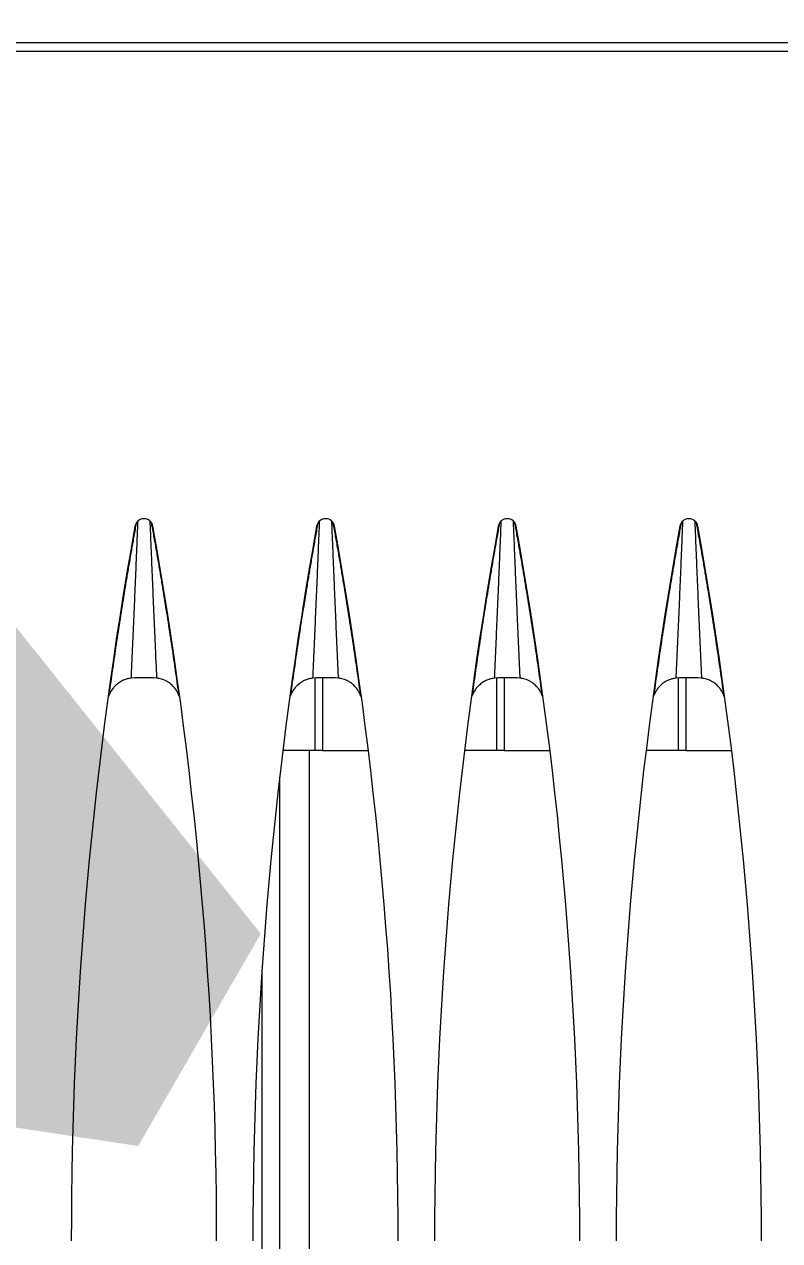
# Model space of a CAD drawing. Header units: metres. Extents: x -101133.8 to -101066.7, y -24899.3 to -24824.7.
# Drawn here: x -101108.4749 to -101108.4333, y -24833.4505 to -24833.3835 of the extents above; entities that cross this region are included whole.
import ezdxf

# ---------------------------------------------------------------- set-up
doc = ezdxf.new("R2010")
doc.units = ezdxf.units.M
doc.header["$LTSCALE"] = 0.2
doc.header["$PDSIZE"] = -5
for name, color, linetype in [('CMT-COTATION DIVERS', 1, 'Continuous'), ('CMT-CVC-MATERIEL', 30, 'Continuous'), ('CMT-PLB-EV-SOUS DALLAGE', 1, 'Continuous')]:
    doc.layers.add(name, color=color, linetype=linetype)
doc.styles.add('Arial', font='arial.ttf')
doc.styles.get("Standard").update_dxf_attribs({"font": 'arial.ttf'})
doc.dimstyles.get("Standard").update_dxf_attribs({"dimtxt": 0.18, "dimasz": 0.18, "dimexe": 0.18, "dimexo": 0.0625, "dimgap": 0.09, "dimtad": 0, "dimtih": 1, "dimtoh": 1, "dimdec": 4, "dimzin": 0, "dimdsep": 46, "dimtxsty": 'Standard', "dimcen": 0.09, "dimadec": 0, "dimazin": 0, "dimtfac": 1, "dimtdec": 4, "dimtofl": 0, "dimtmove": 0, "dimatfit": 3, "dimfxl": 1, "dimtolj": 1, "dimtzin": 0, "dimarcsym": 0})

# ---------------------------------------------------------------- blocks, each defined once
blk = doc.blocks.new('Cassette 600x600')
at = {"linetype": 'Continuous', "lineweight": 13}
for p, q in [((-20483.73, 72.805), (-20483.73, 443.205)), ((-20483.23, 443.205), (-20483.23, 72.805)), ((-20444.73, 122.832), (-20444.73, 125.361)), ((-20449.23, 124.73), (-20449.23, 124.764)), ((-20455.73, 123.702), (-20455.73, 123.736)), ((-20448.72, 123.7), (-20448.73, 123.527)), ((-20448.73, 122.832), (-20444.73, 122.832)), ((-20444.73, 122.832), (-20444.73, 122.421)), ((-20455.73, 122.274), (-20455.73, 122.308)), ((-20448.73, 122.483), (-20448.72, 122.31)), ((-20448.726, 122.421), (-20444.73, 122.421)), ((-20444.73, 122.421), (-20444.73, 120.649)), ((-20449.23, 121.246), (-20449.23, 121.28)), ((-20444.73, 112.832), (-20444.73, 115.361)), ((-20449.23, 114.73), (-20449.23, 114.764)), ((-20455.73, 113.702), (-20455.73, 113.736)), ((-20448.72, 113.7), (-20448.73, 113.527)), ((-20448.73, 112.832), (-20444.73, 112.832)), ((-20444.73, 112.832), (-20444.73, 112.421)), ((-20455.73, 112.274), (-20455.73, 112.308)), ((-20448.73, 112.483), (-20448.72, 112.31)), ((-20448.726, 112.421), (-20444.73, 112.421)), ((-20444.73, 112.421), (-20444.73, 110.649)), ((-20449.23, 111.246), (-20449.23, 111.28)), ((-20444.73, 102.832), (-20444.73, 105.361)), ((-20449.23, 104.73), (-20449.23, 104.764)), ((-20455.73, 103.702), (-20455.73, 103.736)), ((-20448.72, 103.7), (-20448.73, 103.527)), ((-20448.73, 102.832), (-20444.73, 102.832)), ((-20444.73, 102.832), (-20444.73, 102.421)), ((-20455.73, 102.274), (-20455.73, 102.308)), ((-20448.73, 102.483), (-20448.72, 102.31)), ((-20448.726, 102.421), (-20444.73, 102.421)), ((-20444.73, 102.421), (-20444.73, 100.649)), ((-20444.73, 102.102), (-20340.23, 102.102)), ((-20449.23, 101.246), (-20449.23, 101.28)), ((-20443.282, 100.477), (-20340.23, 100.477)), ((-20432.638, 99.505), (-20340.23, 99.505)), ((-20455.73, 93.702), (-20455.73, 93.736)), ((-20448.72, 93.7), (-20448.73, 93.527)), ((-20448.73, 92.483), (-20448.72, 92.31)), ((-20455.73, 92.274), (-20455.73, 92.308))]:
    blk.add_line(p, q, dxfattribs=at)
for centre, radius, start, end in [((-20417.73, -95.495), 222.5, 90, 100.18749), ((-20456.995, 123.005), 0.5, 100.18749, 259.81251), ((-20417.73, 341.505), 222.5, 259.81251, 270), ((-20417.73, -105.495), 222.5, 90, 100.18749), ((-20456.995, 113.005), 0.5, 100.18749, 259.81251), ((-20417.73, 331.505), 222.5, 259.81251, 270), ((-20417.73, -115.495), 222.5, 90, 100.18749), ((-20456.995, 103.005), 0.5, 100.18749, 259.81251), ((-20417.73, 321.505), 222.5, 259.81251, 270), ((-20417.73, -125.495), 222.5, 90, 100.18749), ((-20456.995, 93.005), 0.5, 100.18749, 259.81251), ((-20417.73, 311.505), 222.5, 259.81251, 270)]:
    blk.add_arc(centre, radius, start, end, dxfattribs=at)
for points, knots in [([(-20447.719, 124.945), (-20447.929, 124.916), (-20448.138, 124.887), (-20448.347, 124.857), (-20448.556, 124.828), (-20448.764, 124.799), (-20448.975, 124.769), (-20449.185, 124.739), (-20449.396, 124.709), (-20449.602, 124.679), (-20449.808, 124.65), (-20450.008, 124.621), (-20450.229, 124.588), (-20450.451, 124.555), (-20450.694, 124.519), (-20450.931, 124.483), (-20451.168, 124.447), (-20451.399, 124.412), (-20451.632, 124.376), (-20451.865, 124.34), (-20452.099, 124.303), (-20452.333, 124.266), (-20452.567, 124.229), (-20452.8, 124.192), (-20453.034, 124.154), (-20453.267, 124.117), (-20453.5, 124.079), (-20453.734, 124.04), (-20453.968, 124.002), (-20454.204, 123.963), (-20454.434, 123.924), (-20454.664, 123.886), (-20454.888, 123.848), (-20455.133, 123.806), (-20455.378, 123.764), (-20455.644, 123.718), (-20455.833, 123.685), (-20455.977, 123.66), (-20456.077, 123.642), (-20456.188, 123.622), (-20456.3, 123.602), (-20456.424, 123.581), (-20456.544, 123.559), (-20456.664, 123.538), (-20456.782, 123.517), (-20456.9, 123.496), (-20457.018, 123.475), (-20457.136, 123.453), (-20457.255, 123.432)], [0, 0, 0, 0, 1, 1, 1, 2, 2, 2, 3, 3, 3, 4, 4, 4, 5, 5, 5, 6, 6, 6, 7, 7, 7, 8, 8, 8, 9, 9, 9, 10, 10, 10, 11, 11, 11, 12, 12, 12, 13, 13, 13, 14, 14, 14, 15, 15, 15, 16, 16, 16, 16]), ([(-20447.719, 124.945), (-20447.727, 124.942), (-20447.735, 124.939), (-20447.743, 124.936), (-20447.751, 124.934), (-20447.759, 124.931), (-20447.767, 124.928), (-20447.775, 124.925), (-20447.783, 124.921), (-20447.79, 124.918), (-20447.798, 124.916), (-20447.805, 124.913), (-20447.814, 124.909), (-20447.836, 124.9), (-20447.871, 124.884), (-20447.901, 124.869), (-20447.932, 124.854), (-20447.958, 124.84), (-20447.984, 124.824), (-20448.011, 124.808), (-20448.039, 124.791), (-20448.063, 124.775), (-20448.088, 124.759), (-20448.109, 124.744), (-20448.137, 124.722), (-20448.166, 124.7), (-20448.202, 124.67), (-20448.233, 124.642), (-20448.265, 124.614), (-20448.293, 124.586), (-20448.32, 124.557), (-20448.348, 124.528), (-20448.375, 124.497), (-20448.398, 124.468), (-20448.422, 124.439), (-20448.442, 124.412), (-20448.467, 124.375), (-20448.493, 124.338), (-20448.523, 124.29), (-20448.548, 124.244), (-20448.574, 124.197), (-20448.595, 124.153), (-20448.614, 124.109), (-20448.633, 124.064), (-20448.649, 124.02), (-20448.664, 123.971), (-20448.678, 123.922), (-20448.691, 123.868), (-20448.698, 123.833), (-20448.701, 123.82), (-20448.703, 123.81), (-20448.705, 123.799), (-20448.706, 123.789), (-20448.708, 123.777), (-20448.71, 123.766), (-20448.712, 123.755), (-20448.713, 123.744), (-20448.715, 123.733), (-20448.717, 123.722), (-20448.718, 123.711), (-20448.72, 123.7)], [0, 0, 0, 0, 1, 1, 1, 2, 2, 2, 3, 3, 3, 4, 4, 4, 5, 5, 5, 6, 6, 6, 7, 7, 7, 8, 8, 8, 9, 9, 9, 10, 10, 10, 11, 11, 11, 12, 12, 12, 13, 13, 13, 14, 14, 14, 15, 15, 15, 16, 16, 16, 17, 17, 17, 18, 18, 18, 19, 19, 19, 20, 20, 20, 20]), ([(-20457.374, 123.331), (-20457.014, 123.346), (-20456.653, 123.36), (-20456.293, 123.375), (-20455.933, 123.39), (-20455.573, 123.404), (-20455.212, 123.419), (-20454.852, 123.434), (-20454.492, 123.449), (-20454.132, 123.464), (-20453.771, 123.479), (-20453.411, 123.494), (-20453.05, 123.509), (-20452.69, 123.524), (-20452.329, 123.54), (-20451.968, 123.556), (-20451.607, 123.571), (-20451.246, 123.587), (-20450.885, 123.603), (-20450.525, 123.619), (-20450.164, 123.635), (-20449.803, 123.651), (-20449.442, 123.668), (-20449.081, 123.684), (-20448.72, 123.7)], [0, 0, 0, 0, 1, 1, 1, 2, 2, 2, 3, 3, 3, 4, 4, 4, 5, 5, 5, 6, 6, 6, 7, 7, 7, 8, 8, 8, 8]), ([(-20448.73, 123.527), (-20448.73, 123.507), (-20448.73, 123.487), (-20448.73, 123.466), (-20448.73, 123.446), (-20448.73, 123.425), (-20448.73, 123.404), (-20448.73, 123.383), (-20448.73, 123.363), (-20448.73, 123.341), (-20448.73, 123.32), (-20448.73, 123.299), (-20448.73, 123.277), (-20448.73, 123.255), (-20448.73, 123.233), (-20448.73, 123.211), (-20448.73, 123.189), (-20448.73, 123.166), (-20448.73, 123.143), (-20448.73, 123.121), (-20448.73, 123.098), (-20448.73, 123.075), (-20448.73, 123.052), (-20448.73, 123.029), (-20448.73, 123.006), (-20448.73, 122.983), (-20448.73, 122.96), (-20448.73, 122.937), (-20448.73, 122.914), (-20448.73, 122.891), (-20448.73, 122.868), (-20448.73, 122.845), (-20448.73, 122.823), (-20448.73, 122.8), (-20448.73, 122.778), (-20448.73, 122.756), (-20448.73, 122.734), (-20448.73, 122.712), (-20448.73, 122.691), (-20448.73, 122.67), (-20448.73, 122.648), (-20448.73, 122.627), (-20448.73, 122.607), (-20448.73, 122.586), (-20448.73, 122.565), (-20448.73, 122.544), (-20448.73, 122.524), (-20448.73, 122.503), (-20448.73, 122.483)], [0, 0, 0, 0, 1, 1, 1, 2, 2, 2, 3, 3, 3, 4, 4, 4, 5, 5, 5, 6, 6, 6, 7, 7, 7, 8, 8, 8, 9, 9, 9, 10, 10, 10, 11, 11, 11, 12, 12, 12, 13, 13, 13, 14, 14, 14, 15, 15, 15, 16, 16, 16, 16]), ([(-20448.72, 122.31), (-20449.081, 122.327), (-20449.442, 122.343), (-20449.803, 122.359), (-20450.164, 122.375), (-20450.525, 122.391), (-20450.885, 122.407), (-20451.246, 122.423), (-20451.607, 122.439), (-20451.968, 122.454), (-20452.329, 122.47), (-20452.69, 122.486), (-20453.05, 122.501), (-20453.411, 122.516), (-20453.771, 122.532), (-20454.132, 122.547), (-20454.492, 122.562), (-20454.852, 122.576), (-20455.212, 122.591), (-20455.573, 122.606), (-20455.933, 122.621), (-20456.293, 122.635), (-20456.653, 122.65), (-20457.014, 122.664), (-20457.374, 122.679)], [0, 0, 0, 0, 1, 1, 1, 2, 2, 2, 3, 3, 3, 4, 4, 4, 5, 5, 5, 6, 6, 6, 7, 7, 7, 8, 8, 8, 8]), ([(-20457.255, 122.578), (-20457.136, 122.557), (-20457.018, 122.536), (-20456.9, 122.515), (-20456.782, 122.493), (-20456.664, 122.473), (-20456.544, 122.451), (-20456.424, 122.43), (-20456.3, 122.408), (-20456.188, 122.388), (-20456.077, 122.368), (-20455.977, 122.351), (-20455.833, 122.325), (-20455.644, 122.292), (-20455.378, 122.246), (-20455.133, 122.204), (-20454.889, 122.163), (-20454.664, 122.125), (-20454.434, 122.086), (-20454.204, 122.048), (-20453.968, 122.008), (-20453.734, 121.97), (-20453.5, 121.931), (-20453.267, 121.894), (-20453.034, 121.856), (-20452.8, 121.818), (-20452.567, 121.781), (-20452.333, 121.744), (-20452.099, 121.707), (-20451.865, 121.67), (-20451.632, 121.634), (-20451.399, 121.598), (-20451.168, 121.563), (-20450.931, 121.527), (-20450.694, 121.491), (-20450.451, 121.455), (-20450.229, 121.422), (-20450.008, 121.39), (-20449.808, 121.361), (-20449.602, 121.331), (-20449.396, 121.301), (-20449.185, 121.271), (-20448.975, 121.241), (-20448.764, 121.212), (-20448.556, 121.182), (-20448.347, 121.153), (-20448.138, 121.124), (-20447.929, 121.094), (-20447.719, 121.065)], [0, 0, 0, 0, 1, 1, 1, 2, 2, 2, 3, 3, 3, 4, 4, 4, 5, 5, 5, 6, 6, 6, 7, 7, 7, 8, 8, 8, 9, 9, 9, 10, 10, 10, 11, 11, 11, 12, 12, 12, 13, 13, 13, 14, 14, 14, 15, 15, 15, 16, 16, 16, 16]), ([(-20448.72, 122.31), (-20448.714, 122.279), (-20448.708, 122.248), (-20448.702, 122.217), (-20448.696, 122.186), (-20448.689, 122.155), (-20448.682, 122.124), (-20448.675, 122.092), (-20448.666, 122.061), (-20448.658, 122.031), (-20448.649, 122.001), (-20448.641, 121.974), (-20448.628, 121.939), (-20448.615, 121.904), (-20448.597, 121.862), (-20448.578, 121.823), (-20448.559, 121.783), (-20448.538, 121.746), (-20448.516, 121.709), (-20448.493, 121.672), (-20448.469, 121.635), (-20448.441, 121.598), (-20448.413, 121.56), (-20448.381, 121.521), (-20448.354, 121.49), (-20448.327, 121.459), (-20448.306, 121.437), (-20448.282, 121.412), (-20448.257, 121.388), (-20448.23, 121.363), (-20448.202, 121.339), (-20448.175, 121.315), (-20448.147, 121.293), (-20448.116, 121.27), (-20448.084, 121.248), (-20448.049, 121.225), (-20448.021, 121.208), (-20447.993, 121.192), (-20447.972, 121.181), (-20447.949, 121.169), (-20447.926, 121.157), (-20447.9, 121.145), (-20447.874, 121.133), (-20447.849, 121.121), (-20447.823, 121.11), (-20447.797, 121.098), (-20447.772, 121.087), (-20447.745, 121.076), (-20447.719, 121.065)], [0, 0, 0, 0, 1, 1, 1, 2, 2, 2, 3, 3, 3, 4, 4, 4, 5, 5, 5, 6, 6, 6, 7, 7, 7, 8, 8, 8, 9, 9, 9, 10, 10, 10, 11, 11, 11, 12, 12, 12, 13, 13, 13, 14, 14, 14, 15, 15, 15, 16, 16, 16, 16]), ([(-20447.719, 114.945), (-20447.929, 114.916), (-20448.138, 114.887), (-20448.347, 114.857), (-20448.556, 114.828), (-20448.764, 114.799), (-20448.975, 114.769), (-20449.185, 114.739), (-20449.396, 114.709), (-20449.602, 114.679), (-20449.808, 114.65), (-20450.008, 114.621), (-20450.229, 114.588), (-20450.451, 114.555), (-20450.694, 114.519), (-20450.931, 114.483), (-20451.168, 114.447), (-20451.399, 114.412), (-20451.632, 114.376), (-20451.865, 114.34), (-20452.099, 114.303), (-20452.333, 114.266), (-20452.567, 114.229), (-20452.8, 114.192), (-20453.034, 114.154), (-20453.267, 114.117), (-20453.5, 114.079), (-20453.734, 114.04), (-20453.968, 114.002), (-20454.204, 113.963), (-20454.434, 113.924), (-20454.664, 113.886), (-20454.888, 113.848), (-20455.133, 113.806), (-20455.378, 113.764), (-20455.644, 113.718), (-20455.833, 113.685), (-20455.977, 113.66), (-20456.077, 113.642), (-20456.188, 113.622), (-20456.3, 113.602), (-20456.424, 113.581), (-20456.544, 113.559), (-20456.664, 113.538), (-20456.782, 113.517), (-20456.9, 113.496), (-20457.018, 113.475), (-20457.136, 113.453), (-20457.255, 113.432)], [0, 0, 0, 0, 1, 1, 1, 2, 2, 2, 3, 3, 3, 4, 4, 4, 5, 5, 5, 6, 6, 6, 7, 7, 7, 8, 8, 8, 9, 9, 9, 10, 10, 10, 11, 11, 11, 12, 12, 12, 13, 13, 13, 14, 14, 14, 15, 15, 15, 16, 16, 16, 16]), ([(-20447.719, 114.945), (-20447.727, 114.942), (-20447.735, 114.939), (-20447.743, 114.936), (-20447.751, 114.934), (-20447.759, 114.931), (-20447.767, 114.928), (-20447.775, 114.925), (-20447.783, 114.921), (-20447.79, 114.918), (-20447.798, 114.916), (-20447.805, 114.913), (-20447.814, 114.909), (-20447.836, 114.9), (-20447.871, 114.884), (-20447.901, 114.869), (-20447.932, 114.854), (-20447.958, 114.84), (-20447.984, 114.824), (-20448.011, 114.808), (-20448.039, 114.791), (-20448.063, 114.775), (-20448.088, 114.759), (-20448.109, 114.744), (-20448.137, 114.722), (-20448.166, 114.7), (-20448.202, 114.67), (-20448.233, 114.642), (-20448.265, 114.614), (-20448.293, 114.586), (-20448.32, 114.557), (-20448.348, 114.528), (-20448.375, 114.497), (-20448.398, 114.468), (-20448.422, 114.439), (-20448.442, 114.412), (-20448.467, 114.375), (-20448.493, 114.338), (-20448.523, 114.29), (-20448.548, 114.244), (-20448.574, 114.197), (-20448.595, 114.153), (-20448.614, 114.109), (-20448.633, 114.064), (-20448.649, 114.02), (-20448.664, 113.971), (-20448.678, 113.922), (-20448.691, 113.868), (-20448.698, 113.833), (-20448.701, 113.82), (-20448.703, 113.81), (-20448.705, 113.799), (-20448.706, 113.789), (-20448.708, 113.777), (-20448.71, 113.766), (-20448.712, 113.755), (-20448.713, 113.744), (-20448.715, 113.733), (-20448.717, 113.722), (-20448.718, 113.711), (-20448.72, 113.7)], [0, 0, 0, 0, 1, 1, 1, 2, 2, 2, 3, 3, 3, 4, 4, 4, 5, 5, 5, 6, 6, 6, 7, 7, 7, 8, 8, 8, 9, 9, 9, 10, 10, 10, 11, 11, 11, 12, 12, 12, 13, 13, 13, 14, 14, 14, 15, 15, 15, 16, 16, 16, 17, 17, 17, 18, 18, 18, 19, 19, 19, 20, 20, 20, 20]), ([(-20457.374, 113.331), (-20457.014, 113.346), (-20456.653, 113.36), (-20456.293, 113.375), (-20455.933, 113.39), (-20455.573, 113.404), (-20455.212, 113.419), (-20454.852, 113.434), (-20454.492, 113.449), (-20454.132, 113.464), (-20453.771, 113.479), (-20453.411, 113.494), (-20453.05, 113.509), (-20452.69, 113.524), (-20452.329, 113.54), (-20451.968, 113.556), (-20451.607, 113.571), (-20451.246, 113.587), (-20450.885, 113.603), (-20450.525, 113.619), (-20450.164, 113.635), (-20449.803, 113.651), (-20449.442, 113.668), (-20449.081, 113.684), (-20448.72, 113.7)], [0, 0, 0, 0, 1, 1, 1, 2, 2, 2, 3, 3, 3, 4, 4, 4, 5, 5, 5, 6, 6, 6, 7, 7, 7, 8, 8, 8, 8]), ([(-20448.73, 113.527), (-20448.73, 113.507), (-20448.73, 113.487), (-20448.73, 113.466), (-20448.73, 113.446), (-20448.73, 113.425), (-20448.73, 113.404), (-20448.73, 113.383), (-20448.73, 113.363), (-20448.73, 113.341), (-20448.73, 113.32), (-20448.73, 113.299), (-20448.73, 113.277), (-20448.73, 113.255), (-20448.73, 113.233), (-20448.73, 113.211), (-20448.73, 113.189), (-20448.73, 113.166), (-20448.73, 113.143), (-20448.73, 113.121), (-20448.73, 113.098), (-20448.73, 113.075), (-20448.73, 113.052), (-20448.73, 113.029), (-20448.73, 113.006), (-20448.73, 112.983), (-20448.73, 112.96), (-20448.73, 112.937), (-20448.73, 112.914), (-20448.73, 112.891), (-20448.73, 112.868), (-20448.73, 112.845), (-20448.73, 112.823), (-20448.73, 112.8), (-20448.73, 112.778), (-20448.73, 112.756), (-20448.73, 112.734), (-20448.73, 112.712), (-20448.73, 112.691), (-20448.73, 112.67), (-20448.73, 112.648), (-20448.73, 112.627), (-20448.73, 112.607), (-20448.73, 112.586), (-20448.73, 112.565), (-20448.73, 112.544), (-20448.73, 112.524), (-20448.73, 112.503), (-20448.73, 112.483)], [0, 0, 0, 0, 1, 1, 1, 2, 2, 2, 3, 3, 3, 4, 4, 4, 5, 5, 5, 6, 6, 6, 7, 7, 7, 8, 8, 8, 9, 9, 9, 10, 10, 10, 11, 11, 11, 12, 12, 12, 13, 13, 13, 14, 14, 14, 15, 15, 15, 16, 16, 16, 16]), ([(-20448.72, 112.31), (-20449.081, 112.327), (-20449.442, 112.343), (-20449.803, 112.359), (-20450.164, 112.375), (-20450.525, 112.391), (-20450.885, 112.407), (-20451.246, 112.423), (-20451.607, 112.439), (-20451.968, 112.454), (-20452.329, 112.47), (-20452.69, 112.486), (-20453.05, 112.501), (-20453.411, 112.516), (-20453.771, 112.532), (-20454.132, 112.547), (-20454.492, 112.562), (-20454.852, 112.577), (-20455.212, 112.591), (-20455.573, 112.606), (-20455.933, 112.621), (-20456.293, 112.635), (-20456.653, 112.65), (-20457.014, 112.664), (-20457.374, 112.679)], [0, 0, 0, 0, 1, 1, 1, 2, 2, 2, 3, 3, 3, 4, 4, 4, 5, 5, 5, 6, 6, 6, 7, 7, 7, 8, 8, 8, 8]), ([(-20457.255, 112.578), (-20457.136, 112.557), (-20457.018, 112.536), (-20456.9, 112.515), (-20456.782, 112.493), (-20456.664, 112.473), (-20456.544, 112.451), (-20456.424, 112.43), (-20456.3, 112.408), (-20456.188, 112.388), (-20456.077, 112.368), (-20455.977, 112.351), (-20455.833, 112.325), (-20455.644, 112.292), (-20455.378, 112.246), (-20455.133, 112.204), (-20454.889, 112.163), (-20454.664, 112.125), (-20454.434, 112.086), (-20454.204, 112.048), (-20453.968, 112.008), (-20453.734, 111.97), (-20453.5, 111.931), (-20453.267, 111.894), (-20453.034, 111.856), (-20452.8, 111.818), (-20452.567, 111.781), (-20452.333, 111.744), (-20452.099, 111.707), (-20451.865, 111.67), (-20451.632, 111.634), (-20451.399, 111.598), (-20451.168, 111.563), (-20450.931, 111.527), (-20450.694, 111.491), (-20450.451, 111.455), (-20450.229, 111.422), (-20450.008, 111.39), (-20449.808, 111.361), (-20449.602, 111.331), (-20449.396, 111.301), (-20449.185, 111.271), (-20448.975, 111.241), (-20448.764, 111.212), (-20448.556, 111.182), (-20448.347, 111.153), (-20448.138, 111.124), (-20447.929, 111.094), (-20447.719, 111.065)], [0, 0, 0, 0, 1, 1, 1, 2, 2, 2, 3, 3, 3, 4, 4, 4, 5, 5, 5, 6, 6, 6, 7, 7, 7, 8, 8, 8, 9, 9, 9, 10, 10, 10, 11, 11, 11, 12, 12, 12, 13, 13, 13, 14, 14, 14, 15, 15, 15, 16, 16, 16, 16]), ([(-20448.72, 112.31), (-20448.714, 112.279), (-20448.708, 112.248), (-20448.702, 112.217), (-20448.696, 112.186), (-20448.689, 112.155), (-20448.682, 112.124), (-20448.675, 112.092), (-20448.666, 112.061), (-20448.658, 112.031), (-20448.649, 112.001), (-20448.641, 111.974), (-20448.628, 111.939), (-20448.615, 111.904), (-20448.597, 111.862), (-20448.578, 111.823), (-20448.559, 111.783), (-20448.538, 111.746), (-20448.516, 111.709), (-20448.493, 111.672), (-20448.469, 111.635), (-20448.441, 111.598), (-20448.413, 111.56), (-20448.381, 111.521), (-20448.354, 111.49), (-20448.327, 111.459), (-20448.306, 111.437), (-20448.282, 111.412), (-20448.257, 111.388), (-20448.23, 111.363), (-20448.202, 111.339), (-20448.175, 111.315), (-20448.147, 111.293), (-20448.116, 111.27), (-20448.084, 111.248), (-20448.049, 111.225), (-20448.021, 111.208), (-20447.993, 111.192), (-20447.972, 111.181), (-20447.949, 111.169), (-20447.926, 111.157), (-20447.9, 111.145), (-20447.874, 111.133), (-20447.849, 111.121), (-20447.823, 111.11), (-20447.797, 111.098), (-20447.772, 111.087), (-20447.745, 111.076), (-20447.719, 111.065)], [0, 0, 0, 0, 1, 1, 1, 2, 2, 2, 3, 3, 3, 4, 4, 4, 5, 5, 5, 6, 6, 6, 7, 7, 7, 8, 8, 8, 9, 9, 9, 10, 10, 10, 11, 11, 11, 12, 12, 12, 13, 13, 13, 14, 14, 14, 15, 15, 15, 16, 16, 16, 16]), ([(-20447.719, 104.945), (-20447.929, 104.916), (-20448.138, 104.887), (-20448.347, 104.857), (-20448.556, 104.828), (-20448.764, 104.799), (-20448.975, 104.769), (-20449.185, 104.739), (-20449.396, 104.709), (-20449.602, 104.679), (-20449.808, 104.65), (-20450.008, 104.621), (-20450.229, 104.588), (-20450.451, 104.555), (-20450.694, 104.519), (-20450.931, 104.483), (-20451.168, 104.447), (-20451.399, 104.412), (-20451.632, 104.376), (-20451.865, 104.34), (-20452.099, 104.303), (-20452.333, 104.266), (-20452.567, 104.229), (-20452.8, 104.192), (-20453.034, 104.154), (-20453.267, 104.117), (-20453.5, 104.079), (-20453.734, 104.04), (-20453.968, 104.002), (-20454.204, 103.963), (-20454.434, 103.924), (-20454.664, 103.886), (-20454.888, 103.848), (-20455.133, 103.806), (-20455.378, 103.764), (-20455.644, 103.718), (-20455.833, 103.685), (-20455.977, 103.66), (-20456.077, 103.642), (-20456.188, 103.622), (-20456.3, 103.602), (-20456.424, 103.581), (-20456.544, 103.559), (-20456.664, 103.538), (-20456.782, 103.517), (-20456.9, 103.496), (-20457.018, 103.475), (-20457.136, 103.453), (-20457.255, 103.432)], [0, 0, 0, 0, 1, 1, 1, 2, 2, 2, 3, 3, 3, 4, 4, 4, 5, 5, 5, 6, 6, 6, 7, 7, 7, 8, 8, 8, 9, 9, 9, 10, 10, 10, 11, 11, 11, 12, 12, 12, 13, 13, 13, 14, 14, 14, 15, 15, 15, 16, 16, 16, 16]), ([(-20447.719, 104.945), (-20447.727, 104.942), (-20447.735, 104.939), (-20447.743, 104.936), (-20447.751, 104.934), (-20447.759, 104.931), (-20447.767, 104.928), (-20447.775, 104.925), (-20447.783, 104.921), (-20447.79, 104.918), (-20447.798, 104.916), (-20447.805, 104.913), (-20447.814, 104.909), (-20447.836, 104.9), (-20447.871, 104.884), (-20447.901, 104.869), (-20447.932, 104.854), (-20447.958, 104.84), (-20447.984, 104.824), (-20448.011, 104.808), (-20448.039, 104.791), (-20448.063, 104.775), (-20448.088, 104.759), (-20448.109, 104.744), (-20448.137, 104.722), (-20448.166, 104.7), (-20448.202, 104.67), (-20448.233, 104.642), (-20448.265, 104.614), (-20448.293, 104.586), (-20448.32, 104.557), (-20448.348, 104.528), (-20448.375, 104.497), (-20448.398, 104.468), (-20448.422, 104.439), (-20448.442, 104.412), (-20448.467, 104.375), (-20448.493, 104.338), (-20448.523, 104.29), (-20448.548, 104.244), (-20448.574, 104.197), (-20448.595, 104.153), (-20448.614, 104.109), (-20448.633, 104.064), (-20448.649, 104.02), (-20448.664, 103.971), (-20448.678, 103.922), (-20448.691, 103.868), (-20448.698, 103.833), (-20448.701, 103.82), (-20448.703, 103.81), (-20448.705, 103.799), (-20448.706, 103.789), (-20448.708, 103.777), (-20448.71, 103.766), (-20448.712, 103.755), (-20448.713, 103.744), (-20448.715, 103.733), (-20448.717, 103.722), (-20448.718, 103.711), (-20448.72, 103.7)], [0, 0, 0, 0, 1, 1, 1, 2, 2, 2, 3, 3, 3, 4, 4, 4, 5, 5, 5, 6, 6, 6, 7, 7, 7, 8, 8, 8, 9, 9, 9, 10, 10, 10, 11, 11, 11, 12, 12, 12, 13, 13, 13, 14, 14, 14, 15, 15, 15, 16, 16, 16, 17, 17, 17, 18, 18, 18, 19, 19, 19, 20, 20, 20, 20]), ([(-20457.374, 103.331), (-20457.014, 103.346), (-20456.653, 103.36), (-20456.293, 103.375), (-20455.933, 103.39), (-20455.573, 103.404), (-20455.212, 103.419), (-20454.852, 103.434), (-20454.492, 103.449), (-20454.132, 103.464), (-20453.771, 103.479), (-20453.411, 103.494), (-20453.05, 103.509), (-20452.69, 103.524), (-20452.329, 103.54), (-20451.968, 103.556), (-20451.607, 103.571), (-20451.246, 103.587), (-20450.885, 103.603), (-20450.525, 103.619), (-20450.164, 103.635), (-20449.803, 103.651), (-20449.442, 103.668), (-20449.081, 103.684), (-20448.72, 103.7)], [0, 0, 0, 0, 1, 1, 1, 2, 2, 2, 3, 3, 3, 4, 4, 4, 5, 5, 5, 6, 6, 6, 7, 7, 7, 8, 8, 8, 8]), ([(-20448.73, 103.527), (-20448.73, 103.507), (-20448.73, 103.487), (-20448.73, 103.466), (-20448.73, 103.446), (-20448.73, 103.425), (-20448.73, 103.404), (-20448.73, 103.383), (-20448.73, 103.363), (-20448.73, 103.341), (-20448.73, 103.32), (-20448.73, 103.299), (-20448.73, 103.277), (-20448.73, 103.255), (-20448.73, 103.233), (-20448.73, 103.211), (-20448.73, 103.189), (-20448.73, 103.166), (-20448.73, 103.143), (-20448.73, 103.121), (-20448.73, 103.098), (-20448.73, 103.075), (-20448.73, 103.052), (-20448.73, 103.029), (-20448.73, 103.006), (-20448.73, 102.983), (-20448.73, 102.96), (-20448.73, 102.937), (-20448.73, 102.914), (-20448.73, 102.891), (-20448.73, 102.868), (-20448.73, 102.845), (-20448.73, 102.823), (-20448.73, 102.8), (-20448.73, 102.778), (-20448.73, 102.756), (-20448.73, 102.734), (-20448.73, 102.712), (-20448.73, 102.691), (-20448.73, 102.67), (-20448.73, 102.648), (-20448.73, 102.627), (-20448.73, 102.607), (-20448.73, 102.586), (-20448.73, 102.565), (-20448.73, 102.544), (-20448.73, 102.524), (-20448.73, 102.503), (-20448.73, 102.483)], [0, 0, 0, 0, 1, 1, 1, 2, 2, 2, 3, 3, 3, 4, 4, 4, 5, 5, 5, 6, 6, 6, 7, 7, 7, 8, 8, 8, 9, 9, 9, 10, 10, 10, 11, 11, 11, 12, 12, 12, 13, 13, 13, 14, 14, 14, 15, 15, 15, 16, 16, 16, 16]), ([(-20448.72, 102.31), (-20449.081, 102.327), (-20449.442, 102.343), (-20449.803, 102.359), (-20450.164, 102.375), (-20450.525, 102.391), (-20450.885, 102.407), (-20451.246, 102.423), (-20451.607, 102.439), (-20451.968, 102.454), (-20452.329, 102.47), (-20452.69, 102.486), (-20453.05, 102.501), (-20453.411, 102.516), (-20453.771, 102.532), (-20454.132, 102.547), (-20454.492, 102.562), (-20454.852, 102.577), (-20455.212, 102.591), (-20455.573, 102.606), (-20455.933, 102.621), (-20456.293, 102.635), (-20456.653, 102.65), (-20457.014, 102.664), (-20457.374, 102.679)], [0, 0, 0, 0, 1, 1, 1, 2, 2, 2, 3, 3, 3, 4, 4, 4, 5, 5, 5, 6, 6, 6, 7, 7, 7, 8, 8, 8, 8]), ([(-20457.255, 102.578), (-20457.136, 102.557), (-20457.018, 102.536), (-20456.9, 102.515), (-20456.782, 102.493), (-20456.664, 102.473), (-20456.544, 102.451), (-20456.424, 102.43), (-20456.3, 102.408), (-20456.188, 102.388), (-20456.077, 102.368), (-20455.977, 102.351), (-20455.833, 102.325), (-20455.644, 102.292), (-20455.378, 102.246), (-20455.133, 102.204), (-20454.889, 102.163), (-20454.664, 102.125), (-20454.434, 102.086), (-20454.204, 102.048), (-20453.968, 102.008), (-20453.734, 101.97), (-20453.5, 101.931), (-20453.267, 101.894), (-20453.034, 101.856), (-20452.8, 101.818), (-20452.567, 101.781), (-20452.333, 101.744), (-20452.099, 101.707), (-20451.865, 101.67), (-20451.632, 101.634), (-20451.399, 101.598), (-20451.168, 101.563), (-20450.931, 101.527), (-20450.694, 101.491), (-20450.451, 101.455), (-20450.229, 101.422), (-20450.008, 101.39), (-20449.808, 101.361), (-20449.602, 101.331), (-20449.396, 101.301), (-20449.185, 101.271), (-20448.975, 101.241), (-20448.764, 101.212), (-20448.556, 101.182), (-20448.347, 101.153), (-20448.138, 101.124), (-20447.929, 101.094), (-20447.719, 101.065)], [0, 0, 0, 0, 1, 1, 1, 2, 2, 2, 3, 3, 3, 4, 4, 4, 5, 5, 5, 6, 6, 6, 7, 7, 7, 8, 8, 8, 9, 9, 9, 10, 10, 10, 11, 11, 11, 12, 12, 12, 13, 13, 13, 14, 14, 14, 15, 15, 15, 16, 16, 16, 16]), ([(-20448.72, 102.31), (-20448.714, 102.279), (-20448.708, 102.248), (-20448.702, 102.217), (-20448.696, 102.186), (-20448.689, 102.155), (-20448.682, 102.124), (-20448.675, 102.093), (-20448.666, 102.061), (-20448.658, 102.031), (-20448.649, 102.001), (-20448.641, 101.974), (-20448.628, 101.939), (-20448.615, 101.904), (-20448.597, 101.862), (-20448.578, 101.823), (-20448.559, 101.783), (-20448.538, 101.746), (-20448.516, 101.709), (-20448.493, 101.672), (-20448.469, 101.635), (-20448.441, 101.598), (-20448.413, 101.56), (-20448.381, 101.521), (-20448.354, 101.49), (-20448.327, 101.459), (-20448.306, 101.437), (-20448.282, 101.412), (-20448.257, 101.388), (-20448.23, 101.363), (-20448.202, 101.339), (-20448.175, 101.315), (-20448.147, 101.293), (-20448.116, 101.27), (-20448.084, 101.248), (-20448.049, 101.225), (-20448.021, 101.208), (-20447.993, 101.192), (-20447.972, 101.181), (-20447.949, 101.169), (-20447.926, 101.157), (-20447.9, 101.145), (-20447.874, 101.133), (-20447.849, 101.121), (-20447.823, 101.11), (-20447.797, 101.098), (-20447.772, 101.087), (-20447.745, 101.076), (-20447.719, 101.065)], [0, 0, 0, 0, 1, 1, 1, 2, 2, 2, 3, 3, 3, 4, 4, 4, 5, 5, 5, 6, 6, 6, 7, 7, 7, 8, 8, 8, 9, 9, 9, 10, 10, 10, 11, 11, 11, 12, 12, 12, 13, 13, 13, 14, 14, 14, 15, 15, 15, 16, 16, 16, 16]), ([(-20447.719, 94.945), (-20447.929, 94.916), (-20448.138, 94.887), (-20448.347, 94.857), (-20448.556, 94.828), (-20448.764, 94.799), (-20448.975, 94.769), (-20449.185, 94.739), (-20449.396, 94.709), (-20449.602, 94.679), (-20449.808, 94.65), (-20450.008, 94.621), (-20450.229, 94.588), (-20450.451, 94.555), (-20450.694, 94.519), (-20450.931, 94.483), (-20451.168, 94.447), (-20451.399, 94.412), (-20451.632, 94.376), (-20451.865, 94.34), (-20452.099, 94.303), (-20452.333, 94.266), (-20452.567, 94.229), (-20452.8, 94.192), (-20453.034, 94.154), (-20453.267, 94.117), (-20453.5, 94.079), (-20453.734, 94.04), (-20453.968, 94.002), (-20454.204, 93.963), (-20454.434, 93.924), (-20454.664, 93.886), (-20454.888, 93.848), (-20455.133, 93.806), (-20455.378, 93.764), (-20455.644, 93.718), (-20455.833, 93.685), (-20455.977, 93.66), (-20456.077, 93.642), (-20456.188, 93.622), (-20456.3, 93.602), (-20456.424, 93.581), (-20456.544, 93.559), (-20456.664, 93.538), (-20456.782, 93.517), (-20456.9, 93.496), (-20457.018, 93.475), (-20457.136, 93.453), (-20457.255, 93.432)], [0, 0, 0, 0, 1, 1, 1, 2, 2, 2, 3, 3, 3, 4, 4, 4, 5, 5, 5, 6, 6, 6, 7, 7, 7, 8, 8, 8, 9, 9, 9, 10, 10, 10, 11, 11, 11, 12, 12, 12, 13, 13, 13, 14, 14, 14, 15, 15, 15, 16, 16, 16, 16]), ([(-20447.719, 94.945), (-20447.727, 94.942), (-20447.735, 94.939), (-20447.743, 94.936), (-20447.751, 94.934), (-20447.759, 94.931), (-20447.767, 94.928), (-20447.775, 94.925), (-20447.783, 94.921), (-20447.79, 94.918), (-20447.798, 94.916), (-20447.805, 94.913), (-20447.814, 94.909), (-20447.836, 94.9), (-20447.871, 94.884), (-20447.901, 94.869), (-20447.932, 94.854), (-20447.958, 94.84), (-20447.984, 94.824), (-20448.011, 94.808), (-20448.039, 94.791), (-20448.063, 94.775), (-20448.088, 94.759), (-20448.109, 94.744), (-20448.137, 94.722), (-20448.166, 94.7), (-20448.202, 94.67), (-20448.233, 94.642), (-20448.265, 94.614), (-20448.293, 94.586), (-20448.32, 94.557), (-20448.348, 94.528), (-20448.375, 94.497), (-20448.398, 94.468), (-20448.422, 94.439), (-20448.442, 94.412), (-20448.467, 94.375), (-20448.493, 94.338), (-20448.523, 94.29), (-20448.548, 94.244), (-20448.574, 94.197), (-20448.595, 94.153), (-20448.614, 94.109), (-20448.633, 94.064), (-20448.649, 94.02), (-20448.664, 93.971), (-20448.678, 93.922), (-20448.691, 93.868), (-20448.698, 93.833), (-20448.701, 93.82), (-20448.703, 93.81), (-20448.705, 93.799), (-20448.706, 93.789), (-20448.708, 93.777), (-20448.71, 93.766), (-20448.712, 93.755), (-20448.713, 93.744), (-20448.715, 93.733), (-20448.717, 93.722), (-20448.718, 93.711), (-20448.72, 93.7)], [0, 0, 0, 0, 1, 1, 1, 2, 2, 2, 3, 3, 3, 4, 4, 4, 5, 5, 5, 6, 6, 6, 7, 7, 7, 8, 8, 8, 9, 9, 9, 10, 10, 10, 11, 11, 11, 12, 12, 12, 13, 13, 13, 14, 14, 14, 15, 15, 15, 16, 16, 16, 17, 17, 17, 18, 18, 18, 19, 19, 19, 20, 20, 20, 20]), ([(-20457.374, 93.331), (-20457.014, 93.346), (-20456.653, 93.36), (-20456.293, 93.375), (-20455.933, 93.39), (-20455.573, 93.404), (-20455.212, 93.419), (-20454.852, 93.434), (-20454.492, 93.449), (-20454.132, 93.464), (-20453.771, 93.479), (-20453.411, 93.494), (-20453.05, 93.509), (-20452.69, 93.524), (-20452.329, 93.54), (-20451.968, 93.556), (-20451.607, 93.571), (-20451.246, 93.587), (-20450.885, 93.603), (-20450.525, 93.619), (-20450.164, 93.635), (-20449.803, 93.651), (-20449.442, 93.668), (-20449.081, 93.684), (-20448.72, 93.7)], [0, 0, 0, 0, 1, 1, 1, 2, 2, 2, 3, 3, 3, 4, 4, 4, 5, 5, 5, 6, 6, 6, 7, 7, 7, 8, 8, 8, 8]), ([(-20448.73, 93.527), (-20448.73, 93.507), (-20448.73, 93.487), (-20448.73, 93.466), (-20448.73, 93.446), (-20448.73, 93.425), (-20448.73, 93.404), (-20448.73, 93.383), (-20448.73, 93.363), (-20448.73, 93.341), (-20448.73, 93.32), (-20448.73, 93.299), (-20448.73, 93.277), (-20448.73, 93.255), (-20448.73, 93.233), (-20448.73, 93.211), (-20448.73, 93.189), (-20448.73, 93.166), (-20448.73, 93.143), (-20448.73, 93.121), (-20448.73, 93.098), (-20448.73, 93.075), (-20448.73, 93.052), (-20448.73, 93.029), (-20448.73, 93.006), (-20448.73, 92.983), (-20448.73, 92.96), (-20448.73, 92.937), (-20448.73, 92.914), (-20448.73, 92.891), (-20448.73, 92.868), (-20448.73, 92.845), (-20448.73, 92.823), (-20448.73, 92.8), (-20448.73, 92.778), (-20448.73, 92.756), (-20448.73, 92.734), (-20448.73, 92.712), (-20448.73, 92.691), (-20448.73, 92.67), (-20448.73, 92.648), (-20448.73, 92.627), (-20448.73, 92.607), (-20448.73, 92.586), (-20448.73, 92.565), (-20448.73, 92.544), (-20448.73, 92.524), (-20448.73, 92.503), (-20448.73, 92.483)], [0, 0, 0, 0, 1, 1, 1, 2, 2, 2, 3, 3, 3, 4, 4, 4, 5, 5, 5, 6, 6, 6, 7, 7, 7, 8, 8, 8, 9, 9, 9, 10, 10, 10, 11, 11, 11, 12, 12, 12, 13, 13, 13, 14, 14, 14, 15, 15, 15, 16, 16, 16, 16]), ([(-20448.72, 92.31), (-20449.081, 92.327), (-20449.442, 92.343), (-20449.803, 92.359), (-20450.164, 92.375), (-20450.525, 92.391), (-20450.885, 92.407), (-20451.246, 92.423), (-20451.607, 92.439), (-20451.968, 92.454), (-20452.329, 92.47), (-20452.69, 92.486), (-20453.05, 92.501), (-20453.411, 92.516), (-20453.771, 92.532), (-20454.132, 92.547), (-20454.492, 92.562), (-20454.852, 92.576), (-20455.212, 92.591), (-20455.573, 92.606), (-20455.933, 92.621), (-20456.293, 92.635), (-20456.653, 92.65), (-20457.014, 92.664), (-20457.374, 92.679)], [0, 0, 0, 0, 1, 1, 1, 2, 2, 2, 3, 3, 3, 4, 4, 4, 5, 5, 5, 6, 6, 6, 7, 7, 7, 8, 8, 8, 8]), ([(-20457.255, 92.578), (-20457.136, 92.557), (-20457.018, 92.536), (-20456.9, 92.515), (-20456.782, 92.493), (-20456.664, 92.473), (-20456.544, 92.451), (-20456.424, 92.43), (-20456.3, 92.408), (-20456.188, 92.388), (-20456.077, 92.368), (-20455.977, 92.351), (-20455.833, 92.325), (-20455.644, 92.292), (-20455.378, 92.246), (-20455.133, 92.204), (-20454.889, 92.163), (-20454.664, 92.125), (-20454.434, 92.086), (-20454.204, 92.047), (-20453.968, 92.008), (-20453.734, 91.97), (-20453.5, 91.931), (-20453.267, 91.894), (-20453.034, 91.856), (-20452.8, 91.818), (-20452.567, 91.781), (-20452.333, 91.744), (-20452.099, 91.707), (-20451.865, 91.67), (-20451.632, 91.634), (-20451.399, 91.598), (-20451.168, 91.563), (-20450.931, 91.527), (-20450.694, 91.491), (-20450.451, 91.455), (-20450.229, 91.422), (-20450.008, 91.39), (-20449.808, 91.361), (-20449.602, 91.331), (-20449.396, 91.301), (-20449.185, 91.271), (-20448.975, 91.241), (-20448.764, 91.212), (-20448.556, 91.182), (-20448.347, 91.153), (-20448.138, 91.124), (-20447.929, 91.094), (-20447.719, 91.065)], [0, 0, 0, 0, 1, 1, 1, 2, 2, 2, 3, 3, 3, 4, 4, 4, 5, 5, 5, 6, 6, 6, 7, 7, 7, 8, 8, 8, 9, 9, 9, 10, 10, 10, 11, 11, 11, 12, 12, 12, 13, 13, 13, 14, 14, 14, 15, 15, 15, 16, 16, 16, 16]), ([(-20448.72, 92.31), (-20448.714, 92.279), (-20448.708, 92.248), (-20448.702, 92.217), (-20448.696, 92.186), (-20448.689, 92.155), (-20448.682, 92.124), (-20448.675, 92.093), (-20448.666, 92.061), (-20448.658, 92.031), (-20448.649, 92.001), (-20448.641, 91.974), (-20448.628, 91.939), (-20448.615, 91.904), (-20448.597, 91.862), (-20448.578, 91.823), (-20448.559, 91.783), (-20448.538, 91.746), (-20448.516, 91.709), (-20448.493, 91.672), (-20448.469, 91.635), (-20448.441, 91.598), (-20448.413, 91.56), (-20448.381, 91.521), (-20448.354, 91.49), (-20448.327, 91.459), (-20448.306, 91.437), (-20448.282, 91.412), (-20448.257, 91.388), (-20448.23, 91.363), (-20448.202, 91.339), (-20448.175, 91.315), (-20448.147, 91.293), (-20448.116, 91.27), (-20448.084, 91.248), (-20448.049, 91.225), (-20448.021, 91.208), (-20447.993, 91.192), (-20447.972, 91.181), (-20447.949, 91.169), (-20447.926, 91.157), (-20447.9, 91.145), (-20447.874, 91.133), (-20447.849, 91.121), (-20447.823, 91.11), (-20447.797, 91.098), (-20447.772, 91.087), (-20447.745, 91.076), (-20447.719, 91.065)], [0, 0, 0, 0, 1, 1, 1, 2, 2, 2, 3, 3, 3, 4, 4, 4, 5, 5, 5, 6, 6, 6, 7, 7, 7, 8, 8, 8, 9, 9, 9, 10, 10, 10, 11, 11, 11, 12, 12, 12, 13, 13, 13, 14, 14, 14, 15, 15, 15, 16, 16, 16, 16])]:
    blk.add_open_spline(points, degree=3, knots=knots, dxfattribs=at)
blk = doc.blocks.new('COT-45')
at = {"color": 0}
for p, q in [((0, -1), (0, 1)), ((-1, 0), (1, 0))]:
    blk.add_line(p, q, dxfattribs=at)
at = {"color": 0, "const_width": 0.4}
blk.add_lwpolyline([(-0.4419, -0.4419), (0.4419, 0.4419)], dxfattribs=at)
blk = doc.blocks.new('*D86')
at = {"layer": 'CMT-COTATION DIVERS', "color": 0, "lineweight": -2}
for p, q in [((-101106.435908, -24831.696781), (-101106.435908, -24834.830787)), ((-101108.843698, -24834.019494), (-101108.843698, -24834.830787)), ((-101108.818698, -24834.780787), (-101106.460908, -24834.780787))]:
    blk.add_line(p, q, dxfattribs=at)
at = {"layer": 'Defpoints', "color": 0, "lineweight": 15}
for p in [(-101106.435908, -24831.666781), (-101108.843698, -24833.989494), (-101106.435908, -24834.780787)]:
    blk.add_point(p, dxfattribs=at)
at = {"layer": 'CMT-COTATION DIVERS', "color": 0, "lineweight": -2, "xscale": 0.025, "yscale": 0.025, "zscale": 0.025, "rotation": 180}
blk.add_blockref('COT-45', (-101108.843698, -24834.780787), dxfattribs=at)
at = {"layer": 'CMT-COTATION DIVERS', "color": 0, "lineweight": -2, "xscale": 0.025, "yscale": 0.025, "zscale": 0.025}
blk.add_blockref('COT-45', (-101106.435908, -24834.780787), dxfattribs=at)
at = {"layer": 'CMT-COTATION DIVERS', "color": 0, "lineweight": 15, "insert": (-101107.639803, -24834.705633), "char_height": 0.075, "attachment_point": 5}
blk.add_mtext('\\A1;241', dxfattribs=at)

msp = doc.modelspace()

# ---------------------------------------------------------------- block references
at = {"layer": 'CMT-CVC-MATERIEL', "xscale": 0.001, "yscale": 0.001, "zscale": 0.001, "rotation": 270}
msp.add_blockref('Cassette 600x600', (-101108.561286, -24853.868258), dxfattribs=at)

# ---------------------------------------------------------------- texts
at = {"layer": 'CMT-PLB-EV-SOUS DALLAGE', "linetype": 'Continuous', "lineweight": 20, "insert": (-101108.577231, -24833.536168), "char_height": 0.1, "attachment_point": 4, "rotation": 60, "style": 'Arial'}
msp.add_mtext('PVCø100', dxfattribs=at)

# ---------------------------------------------------------------- dimensions: what is measured, and where the dimension line sits
at = {"layer": 'CMT-COTATION DIVERS', "lineweight": 15}
dim = msp.add_linear_dim(base=(-101106.435908, -24834.780787), p1=(-101108.843698, -24833.989494), p2=(-101106.435908, -24831.666781), dimstyle='Standard', override={"dimscale": 0.05, "dimtxt": 1.5, "dimasz": 0.5, "dimexe": 1, "dimexo": 0.6, "dimgap": 0.75, "dimtad": 1, "dimtih": 0, "dimtoh": 0, "dimdec": 0, "dimlfac": 100, "dimblk": 'COT-45', "dimcen": 0, "dimadec": 2, "dimazin": 2, "dimtdec": 2, "dimtix": 1, "dimtmove": 1, "dimfrac": 1}, dxfattribs=at)
dim.commit()
dim.dimension.update_dxf_attribs({"geometry": '*D86', "text_midpoint": (-101107.639803, -24834.705633)})

doc.saveas('drawing.dxf')
